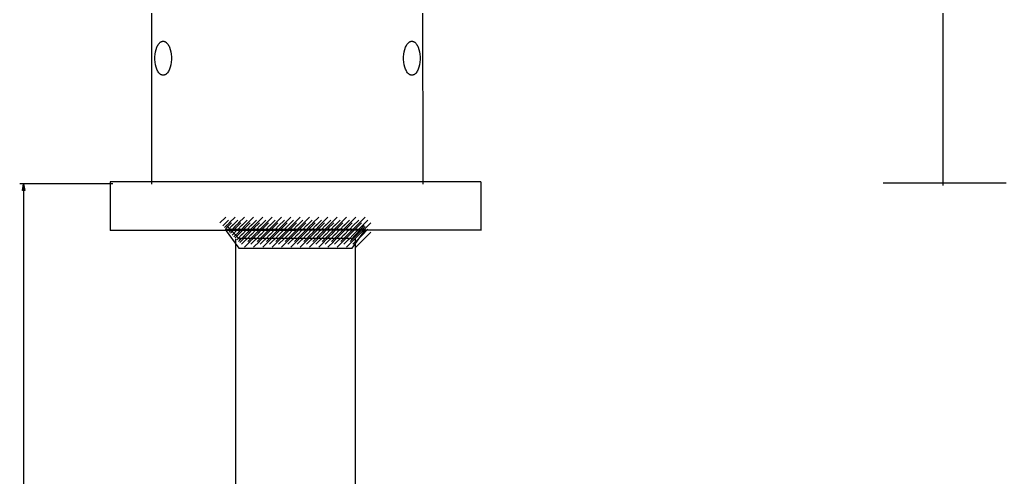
# Model space of a CAD drawing. Extents: x 7 to 173, y 7 to 300.
# Drawn here: x 18.3 to 82.6, y 52.9 to 82.7 of the extents above; entities that cross this region are included whole.
import ezdxf

# ---------------------------------------------------------------- set-up
doc = ezdxf.new("R2010")
doc.units = 0
doc.layers.add('LIVELLO_1', color=160, linetype='Continuous')

# ---------------------------------------------------------------- blocks, each defined once
blk = doc.blocks.new('AI9-BLK319')
at = {"layer": 'LIVELLO_1', "color": 7}
for p, q in [((3.565932, -0.320911), (3.937658, 0.050815)), ((3.751795, -0.509013), (4.123521, -0.13522)), ((3.937658, -0.694704), (4.311623, -0.320911))]:
    blk.add_line(p, q, dxfattribs=at)
blk = doc.blocks.new('AI9-BLK318')
at = {"layer": 'LIVELLO_1', "color": 7}
blk.add_blockref('AI9-BLK319', (0, 0), dxfattribs=at)
blk = doc.blocks.new('AI9-BLK317')
at = {"layer": 'LIVELLO_1', "color": 7}
for p, q in [((3.795548, -0.171738), (4.167274, 0.202055)), ((3.981411, -0.357773), (4.353137, 0.016364)), ((4.167274, -0.543464), (4.541239, -0.171738))]:
    blk.add_line(p, q, dxfattribs=at)
blk = doc.blocks.new('AI9-BLK316')
at = {"layer": 'LIVELLO_1', "color": 7}
blk.add_blockref('AI9-BLK317', (0, 0), dxfattribs=at)
blk = doc.blocks.new('AI9-BLK315')
at = {"layer": 'LIVELLO_1', "color": 7}
for p, q in [((3.946357, 0.016192), (4.318083, 0.389985)), ((4.13222, -0.169499), (4.504979, 0.204294)), ((4.318083, -0.355534), (4.693081, 0.016192))]:
    blk.add_line(p, q, dxfattribs=at)
blk = doc.blocks.new('AI9-BLK314')
at = {"layer": 'LIVELLO_1', "color": 7}
blk.add_blockref('AI9-BLK315', (0, 0), dxfattribs=at)
blk = doc.blocks.new('AI9-BLK311')
at = {"layer": 'LIVELLO_1', "color": 7}
for p, q in [((2.959768, -0.320911), (3.331493, 0.050815)), ((3.145631, -0.509013), (3.519596, -0.13522)), ((3.331493, -0.694704), (3.705459, -0.320911))]:
    blk.add_line(p, q, dxfattribs=at)
blk = doc.blocks.new('AI9-BLK310')
at = {"layer": 'LIVELLO_1', "color": 7}
blk.add_blockref('AI9-BLK311', (0, 0), dxfattribs=at)
blk = doc.blocks.new('AI9-BLK309')
at = {"layer": 'LIVELLO_1', "color": 7}
for p, q in [((3.263453, -0.171738), (3.635179, 0.202055)), ((3.449316, -0.357773), (3.823109, 0.016364)), ((3.635179, -0.543464), (4.008971, -0.171738))]:
    blk.add_line(p, q, dxfattribs=at)
blk = doc.blocks.new('AI9-BLK308')
at = {"layer": 'LIVELLO_1', "color": 7}
blk.add_blockref('AI9-BLK309', (0, 0), dxfattribs=at)
blk = doc.blocks.new('AI9-BLK307')
at = {"layer": 'LIVELLO_1', "color": 7}
for p, q in [((3.565932, 0.016192), (3.937658, 0.389985)), ((3.751795, -0.169499), (4.123521, 0.204294)), ((3.937658, -0.355534), (4.311623, 0.016192))]:
    blk.add_line(p, q, dxfattribs=at)
blk = doc.blocks.new('AI9-BLK306')
at = {"layer": 'LIVELLO_1', "color": 7}
blk.add_blockref('AI9-BLK307', (0, 0), dxfattribs=at)
blk = doc.blocks.new('AI9-BLK305')
at = {"layer": 'LIVELLO_1', "color": 7}
for p, q in [((3.795548, 0.188102), (4.167274, 0.561895)), ((3.981411, 0.002067), (4.353137, 0.37586)), ((4.167274, -0.183624), (4.541239, 0.188102))]:
    blk.add_line(p, q, dxfattribs=at)
blk = doc.blocks.new('AI9-BLK304')
at = {"layer": 'LIVELLO_1', "color": 7}
blk.add_blockref('AI9-BLK305', (0, 0), dxfattribs=at)
blk = doc.blocks.new('AI9-BLK303')
at = {"layer": 'LIVELLO_1', "color": 7}
for p, q in [((3.946357, 0.339342), (4.318083, 0.713135)), ((4.13222, 0.153307), (4.504979, 0.525033)), ((4.318083, -0.032384), (4.693081, 0.339342))]:
    blk.add_line(p, q, dxfattribs=at)
blk = doc.blocks.new('AI9-BLK302')
at = {"layer": 'LIVELLO_1', "color": 7}
blk.add_blockref('AI9-BLK303', (0, 0), dxfattribs=at)
blk = doc.blocks.new('AI9-BLK301')
at = {"layer": 'LIVELLO_1', "color": 7}
for p, q in [((2.353603, -0.320911), (2.727396, 0.050815)), ((2.539466, -0.509013), (2.913259, -0.13522)), ((2.727396, -0.694704), (3.099122, -0.320911))]:
    blk.add_line(p, q, dxfattribs=at)
blk = doc.blocks.new('AI9-BLK300')
at = {"layer": 'LIVELLO_1', "color": 7}
blk.add_blockref('AI9-BLK301', (0, 0), dxfattribs=at)
blk = doc.blocks.new('AI9-BLK299')
at = {"layer": 'LIVELLO_1', "color": 7}
for p, q in [((2.657288, -0.171738), (3.031081, 0.202055)), ((2.843151, -0.357773), (3.216944, 0.016364)), ((3.031081, -0.543464), (3.402807, -0.171738))]:
    blk.add_line(p, q, dxfattribs=at)
blk = doc.blocks.new('AI9-BLK298')
at = {"layer": 'LIVELLO_1', "color": 7}
blk.add_blockref('AI9-BLK299', (0, 0), dxfattribs=at)
blk = doc.blocks.new('AI9-BLK297')
at = {"layer": 'LIVELLO_1', "color": 7}
for p, q in [((2.959768, 0.016192), (3.331493, 0.389985)), ((3.145631, -0.169499), (3.519596, 0.204294)), ((3.331493, -0.355534), (3.705459, 0.016192))]:
    blk.add_line(p, q, dxfattribs=at)
blk = doc.blocks.new('AI9-BLK296')
at = {"layer": 'LIVELLO_1', "color": 7}
blk.add_blockref('AI9-BLK297', (0, 0), dxfattribs=at)
blk = doc.blocks.new('AI9-BLK295')
at = {"layer": 'LIVELLO_1', "color": 7}
for p, q in [((3.263453, 0.188102), (3.635179, 0.561895)), ((3.449316, 0.002067), (3.823109, 0.37586)), ((3.635179, -0.183624), (4.008971, 0.188102))]:
    blk.add_line(p, q, dxfattribs=at)
blk = doc.blocks.new('AI9-BLK294')
at = {"layer": 'LIVELLO_1', "color": 7}
blk.add_blockref('AI9-BLK295', (0, 0), dxfattribs=at)
blk = doc.blocks.new('AI9-BLK293')
at = {"layer": 'LIVELLO_1', "color": 7}
for p, q in [((3.565932, 0.339342), (3.937658, 0.713135)), ((3.751795, 0.153307), (4.123521, 0.525033)), ((3.937658, -0.032384), (4.311623, 0.339342))]:
    blk.add_line(p, q, dxfattribs=at)
blk = doc.blocks.new('AI9-BLK292')
at = {"layer": 'LIVELLO_1', "color": 7}
blk.add_blockref('AI9-BLK293', (0, 0), dxfattribs=at)
blk = doc.blocks.new('AI9-BLK291')
at = {"layer": 'LIVELLO_1', "color": 7}
for p, q in [((1.747439, -0.320911), (2.121231, 0.050815)), ((1.935369, -0.509013), (2.307094, -0.13522)), ((2.121231, -0.694704), (2.492957, -0.320911))]:
    blk.add_line(p, q, dxfattribs=at)
blk = doc.blocks.new('AI9-BLK290')
at = {"layer": 'LIVELLO_1', "color": 7}
blk.add_blockref('AI9-BLK291', (0, 0), dxfattribs=at)
blk = doc.blocks.new('AI9-BLK289')
at = {"layer": 'LIVELLO_1', "color": 7}
for p, q in [((2.049918, -0.171738), (2.424917, 0.202055)), ((2.235781, -0.357773), (2.610779, 0.016364)), ((2.424917, -0.543464), (2.796642, -0.171738))]:
    blk.add_line(p, q, dxfattribs=at)
blk = doc.blocks.new('AI9-BLK288')
at = {"layer": 'LIVELLO_1', "color": 7}
blk.add_blockref('AI9-BLK289', (0, 0), dxfattribs=at)
blk = doc.blocks.new('AI9-BLK287')
at = {"layer": 'LIVELLO_1', "color": 7}
for p, q in [((2.353603, 0.016192), (2.727396, 0.389985)), ((2.539466, -0.169499), (2.913259, 0.204294)), ((2.727396, -0.355534), (3.099122, 0.016192))]:
    blk.add_line(p, q, dxfattribs=at)
blk = doc.blocks.new('AI9-BLK286')
at = {"layer": 'LIVELLO_1', "color": 7}
blk.add_blockref('AI9-BLK287', (0, 0), dxfattribs=at)
blk = doc.blocks.new('AI9-BLK285')
at = {"layer": 'LIVELLO_1', "color": 7}
for p, q in [((2.657288, 0.188102), (3.031081, 0.561895)), ((2.843151, 0.002067), (3.216944, 0.37586)), ((3.031081, -0.183624), (3.402807, 0.188102))]:
    blk.add_line(p, q, dxfattribs=at)
blk = doc.blocks.new('AI9-BLK284')
at = {"layer": 'LIVELLO_1', "color": 7}
blk.add_blockref('AI9-BLK285', (0, 0), dxfattribs=at)
blk = doc.blocks.new('AI9-BLK283')
at = {"layer": 'LIVELLO_1', "color": 7}
for p, q in [((2.959768, 0.339342), (3.331493, 0.713135)), ((3.145631, 0.153307), (3.519596, 0.525033)), ((3.331493, -0.032384), (3.705459, 0.339342))]:
    blk.add_line(p, q, dxfattribs=at)
blk = doc.blocks.new('AI9-BLK282')
at = {"layer": 'LIVELLO_1', "color": 7}
blk.add_blockref('AI9-BLK283', (0, 0), dxfattribs=at)
blk = doc.blocks.new('AI9-BLK281')
at = {"layer": 'LIVELLO_1', "color": 7}
for p, q in [((1.143341, -0.320911), (1.515067, 0.050815)), ((1.329204, -0.509013), (1.70093, -0.13522)), ((1.515067, -0.694704), (1.886793, -0.320911))]:
    blk.add_line(p, q, dxfattribs=at)
blk = doc.blocks.new('AI9-BLK280')
at = {"layer": 'LIVELLO_1', "color": 7}
blk.add_blockref('AI9-BLK281', (0, 0), dxfattribs=at)
blk = doc.blocks.new('AI9-BLK279')
at = {"layer": 'LIVELLO_1', "color": 7}
for p, q in [((1.443753, -0.171738), (1.817546, 0.202055)), ((1.631683, -0.357773), (2.003409, 0.016364)), ((1.817546, -0.543464), (2.189272, -0.171738))]:
    blk.add_line(p, q, dxfattribs=at)
blk = doc.blocks.new('AI9-BLK278')
at = {"layer": 'LIVELLO_1', "color": 7}
blk.add_blockref('AI9-BLK279', (0, 0), dxfattribs=at)
blk = doc.blocks.new('AI9-BLK277')
at = {"layer": 'LIVELLO_1', "color": 7}
for p, q in [((1.747439, 0.016192), (2.121231, 0.389985)), ((1.935369, -0.169499), (2.307094, 0.204294)), ((2.121231, -0.355534), (2.492957, 0.016192))]:
    blk.add_line(p, q, dxfattribs=at)
blk = doc.blocks.new('AI9-BLK276')
at = {"layer": 'LIVELLO_1', "color": 7}
blk.add_blockref('AI9-BLK277', (0, 0), dxfattribs=at)
blk = doc.blocks.new('AI9-BLK275')
at = {"layer": 'LIVELLO_1', "color": 7}
for p, q in [((2.049918, 0.188102), (2.424917, 0.561895)), ((2.235781, 0.002067), (2.610779, 0.37586)), ((2.424917, -0.183624), (2.796642, 0.188102))]:
    blk.add_line(p, q, dxfattribs=at)
blk = doc.blocks.new('AI9-BLK274')
at = {"layer": 'LIVELLO_1', "color": 7}
blk.add_blockref('AI9-BLK275', (0, 0), dxfattribs=at)
blk = doc.blocks.new('AI9-BLK273')
at = {"layer": 'LIVELLO_1', "color": 7}
for p, q in [((2.353603, 0.339342), (2.727396, 0.713135)), ((2.539466, 0.153307), (2.913259, 0.525033)), ((2.727396, -0.032384), (3.099122, 0.339342))]:
    blk.add_line(p, q, dxfattribs=at)
blk = doc.blocks.new('AI9-BLK272')
at = {"layer": 'LIVELLO_1', "color": 7}
blk.add_blockref('AI9-BLK273', (0, 0), dxfattribs=at)
blk = doc.blocks.new('AI9-BLK271')
at = {"layer": 'LIVELLO_1', "color": 7}
for p, q in [((0.537004, -0.320911), (0.90873, 0.050815)), ((0.722867, -0.509013), (1.094593, -0.13522)), ((0.90873, -0.694704), (1.282695, -0.320911))]:
    blk.add_line(p, q, dxfattribs=at)
blk = doc.blocks.new('AI9-BLK270')
at = {"layer": 'LIVELLO_1', "color": 7}
blk.add_blockref('AI9-BLK271', (0, 0), dxfattribs=at)
blk = doc.blocks.new('AI9-BLK269')
at = {"layer": 'LIVELLO_1', "color": 7}
for p, q in [((0.839656, -0.171738), (1.211382, 0.202055)), ((1.025519, -0.357773), (1.397245, 0.016364)), ((1.211382, -0.543464), (1.585347, -0.171738))]:
    blk.add_line(p, q, dxfattribs=at)
blk = doc.blocks.new('AI9-BLK268')
at = {"layer": 'LIVELLO_1', "color": 7}
blk.add_blockref('AI9-BLK269', (0, 0), dxfattribs=at)
blk = doc.blocks.new('AI9-BLK267')
at = {"layer": 'LIVELLO_1', "color": 7}
for p, q in [((1.143341, 0.016192), (1.515067, 0.389985)), ((1.329204, -0.169499), (1.70093, 0.204294)), ((1.515067, -0.355534), (1.886793, 0.016192))]:
    blk.add_line(p, q, dxfattribs=at)
blk = doc.blocks.new('AI9-BLK266')
at = {"layer": 'LIVELLO_1', "color": 7}
blk.add_blockref('AI9-BLK267', (0, 0), dxfattribs=at)
blk = doc.blocks.new('AI9-BLK265')
at = {"layer": 'LIVELLO_1', "color": 7}
for p, q in [((1.443753, 0.188102), (1.817546, 0.561895)), ((1.631683, 0.002067), (2.003409, 0.37586)), ((1.817546, -0.183624), (2.189272, 0.188102))]:
    blk.add_line(p, q, dxfattribs=at)
blk = doc.blocks.new('AI9-BLK264')
at = {"layer": 'LIVELLO_1', "color": 7}
blk.add_blockref('AI9-BLK265', (0, 0), dxfattribs=at)
blk = doc.blocks.new('AI9-BLK263')
at = {"layer": 'LIVELLO_1', "color": 7}
for p, q in [((1.747439, 0.339342), (2.121231, 0.713135)), ((1.935369, 0.153307), (2.307094, 0.525033)), ((2.121231, -0.032384), (2.492957, 0.339342))]:
    blk.add_line(p, q, dxfattribs=at)
blk = doc.blocks.new('AI9-BLK262')
at = {"layer": 'LIVELLO_1', "color": 7}
blk.add_blockref('AI9-BLK263', (0, 0), dxfattribs=at)
blk = doc.blocks.new('AI9-BLK261')
at = {"layer": 'LIVELLO_1', "color": 7}
for p, q in [((-0.070194, -0.320911), (0.301532, 0.050815)), ((0.115669, -0.509013), (0.490668, -0.13522)), ((0.301532, -0.694704), (0.676531, -0.320911))]:
    blk.add_line(p, q, dxfattribs=at)
blk = doc.blocks.new('AI9-BLK260')
at = {"layer": 'LIVELLO_1', "color": 7}
blk.add_blockref('AI9-BLK261', (0, 0), dxfattribs=at)
blk = doc.blocks.new('AI9-BLK259')
at = {"layer": 'LIVELLO_1', "color": 7}
for p, q in [((0.233491, -0.171738), (0.605217, 0.202055)), ((0.419354, -0.357773), (0.793147, 0.016364)), ((0.605217, -0.543464), (0.97901, -0.171738))]:
    blk.add_line(p, q, dxfattribs=at)
blk = doc.blocks.new('AI9-BLK258')
at = {"layer": 'LIVELLO_1', "color": 7}
blk.add_blockref('AI9-BLK259', (0, 0), dxfattribs=at)
blk = doc.blocks.new('AI9-BLK257')
at = {"layer": 'LIVELLO_1', "color": 7}
for p, q in [((0.537004, 0.016192), (0.90873, 0.389985)), ((0.722867, -0.169499), (1.094593, 0.204294)), ((0.90873, -0.355534), (1.282695, 0.016192))]:
    blk.add_line(p, q, dxfattribs=at)
blk = doc.blocks.new('AI9-BLK256')
at = {"layer": 'LIVELLO_1', "color": 7}
blk.add_blockref('AI9-BLK257', (0, 0), dxfattribs=at)
blk = doc.blocks.new('AI9-BLK255')
at = {"layer": 'LIVELLO_1', "color": 7}
for p, q in [((0.839656, 0.188102), (1.211382, 0.561895)), ((1.025519, 0.002067), (1.397245, 0.37586)), ((1.211382, -0.183624), (1.585347, 0.188102))]:
    blk.add_line(p, q, dxfattribs=at)
blk = doc.blocks.new('AI9-BLK254')
at = {"layer": 'LIVELLO_1', "color": 7}
blk.add_blockref('AI9-BLK255', (0, 0), dxfattribs=at)
blk = doc.blocks.new('AI9-BLK253')
at = {"layer": 'LIVELLO_1', "color": 7}
for p, q in [((1.143341, 0.339342), (1.515067, 0.713135)), ((1.329204, 0.153307), (1.70093, 0.525033)), ((1.515067, -0.032384), (1.886793, 0.339342))]:
    blk.add_line(p, q, dxfattribs=at)
blk = doc.blocks.new('AI9-BLK252')
at = {"layer": 'LIVELLO_1', "color": 7}
blk.add_blockref('AI9-BLK253', (0, 0), dxfattribs=at)
blk = doc.blocks.new('AI9-BLK251')
at = {"layer": 'LIVELLO_1', "color": 7}
for p, q in [((-0.676358, -0.320911), (-0.302566, 0.050815)), ((-0.490495, -0.509013), (-0.116703, -0.13522)), ((-0.302566, -0.694704), (0.06916, -0.320911))]:
    blk.add_line(p, q, dxfattribs=at)
blk = doc.blocks.new('AI9-BLK250')
at = {"layer": 'LIVELLO_1', "color": 7}
blk.add_blockref('AI9-BLK251', (0, 0), dxfattribs=at)
blk = doc.blocks.new('AI9-BLK249')
at = {"layer": 'LIVELLO_1', "color": 7}
for p, q in [((-0.372845, -0.171738), (-0.00112, 0.202055)), ((-0.186983, -0.357773), (0.186983, 0.016364)), ((-0.00112, -0.543464), (0.372845, -0.171738))]:
    blk.add_line(p, q, dxfattribs=at)
blk = doc.blocks.new('AI9-BLK248')
at = {"layer": 'LIVELLO_1', "color": 7}
blk.add_blockref('AI9-BLK249', (0, 0), dxfattribs=at)
blk = doc.blocks.new('AI9-BLK247')
at = {"layer": 'LIVELLO_1', "color": 7}
for p, q in [((-0.070194, 0.016192), (0.301532, 0.389985)), ((0.115669, -0.169499), (0.490668, 0.204294)), ((0.301532, -0.355534), (0.676531, 0.016192))]:
    blk.add_line(p, q, dxfattribs=at)
blk = doc.blocks.new('AI9-BLK246')
at = {"layer": 'LIVELLO_1', "color": 7}
blk.add_blockref('AI9-BLK247', (0, 0), dxfattribs=at)
blk = doc.blocks.new('AI9-BLK245')
at = {"layer": 'LIVELLO_1', "color": 7}
for p, q in [((0.233491, 0.188102), (0.605217, 0.561895)), ((0.419354, 0.002067), (0.793147, 0.37586)), ((0.605217, -0.183624), (0.97901, 0.188102))]:
    blk.add_line(p, q, dxfattribs=at)
blk = doc.blocks.new('AI9-BLK244')
at = {"layer": 'LIVELLO_1', "color": 7}
blk.add_blockref('AI9-BLK245', (0, 0), dxfattribs=at)
blk = doc.blocks.new('AI9-BLK243')
at = {"layer": 'LIVELLO_1', "color": 7}
for p, q in [((0.537004, 0.339342), (0.90873, 0.713135)), ((0.722867, 0.153307), (1.094593, 0.525033)), ((0.90873, -0.032384), (1.282695, 0.339342))]:
    blk.add_line(p, q, dxfattribs=at)
blk = doc.blocks.new('AI9-BLK242')
at = {"layer": 'LIVELLO_1', "color": 7}
blk.add_blockref('AI9-BLK243', (0, 0), dxfattribs=at)
blk = doc.blocks.new('AI9-BLK241')
at = {"layer": 'LIVELLO_1', "color": 7}
for p, q in [((-1.282695, -0.320911), (-0.90873, 0.050815)), ((-1.094593, -0.509013), (-0.722867, -0.13522)), ((-0.90873, -0.694704), (-0.537004, -0.320911))]:
    blk.add_line(p, q, dxfattribs=at)
blk = doc.blocks.new('AI9-BLK240')
at = {"layer": 'LIVELLO_1', "color": 7}
blk.add_blockref('AI9-BLK241', (0, 0), dxfattribs=at)
blk = doc.blocks.new('AI9-BLK239')
at = {"layer": 'LIVELLO_1', "color": 7}
for p, q in [((-0.97901, -0.171738), (-0.605045, 0.202055)), ((-0.793147, -0.357773), (-0.419182, 0.016364)), ((-0.605045, -0.543464), (-0.233319, -0.171738))]:
    blk.add_line(p, q, dxfattribs=at)
blk = doc.blocks.new('AI9-BLK238')
at = {"layer": 'LIVELLO_1', "color": 7}
blk.add_blockref('AI9-BLK239', (0, 0), dxfattribs=at)
blk = doc.blocks.new('AI9-BLK237')
at = {"layer": 'LIVELLO_1', "color": 7}
for p, q in [((-0.676358, 0.016192), (-0.302566, 0.389985)), ((-0.490495, -0.169499), (-0.116703, 0.204294)), ((-0.302566, -0.355534), (0.06916, 0.016192))]:
    blk.add_line(p, q, dxfattribs=at)
blk = doc.blocks.new('AI9-BLK236')
at = {"layer": 'LIVELLO_1', "color": 7}
blk.add_blockref('AI9-BLK237', (0, 0), dxfattribs=at)
blk = doc.blocks.new('AI9-BLK235')
at = {"layer": 'LIVELLO_1', "color": 7}
for p, q in [((-0.372845, 0.188102), (-0.00112, 0.561895)), ((-0.186983, 0.002067), (0.186983, 0.37586)), ((-0.00112, -0.183624), (0.372845, 0.188102))]:
    blk.add_line(p, q, dxfattribs=at)
blk = doc.blocks.new('AI9-BLK234')
at = {"layer": 'LIVELLO_1', "color": 7}
blk.add_blockref('AI9-BLK235', (0, 0), dxfattribs=at)
blk = doc.blocks.new('AI9-BLK233')
at = {"layer": 'LIVELLO_1', "color": 7}
for p, q in [((-0.070194, 0.339342), (0.301532, 0.713135)), ((0.115669, 0.153307), (0.490668, 0.525033)), ((0.301532, -0.032384), (0.676531, 0.339342))]:
    blk.add_line(p, q, dxfattribs=at)
blk = doc.blocks.new('AI9-BLK232')
at = {"layer": 'LIVELLO_1', "color": 7}
blk.add_blockref('AI9-BLK233', (0, 0), dxfattribs=at)
blk = doc.blocks.new('AI9-BLK231')
at = {"layer": 'LIVELLO_1', "color": 7}
for p, q in [((-1.88886, -0.320911), (-1.514895, 0.050815)), ((-1.700758, -0.509013), (-1.329032, -0.13522)), ((-1.514895, -0.694704), (-1.143169, -0.320911))]:
    blk.add_line(p, q, dxfattribs=at)
blk = doc.blocks.new('AI9-BLK230')
at = {"layer": 'LIVELLO_1', "color": 7}
blk.add_blockref('AI9-BLK231', (0, 0), dxfattribs=at)
blk = doc.blocks.new('AI9-BLK229')
at = {"layer": 'LIVELLO_1', "color": 7}
for p, q in [((-1.585175, -0.171738), (-1.211382, 0.202055)), ((-1.397245, -0.357773), (-1.025519, 0.016364)), ((-1.211382, -0.543464), (-0.839656, -0.171738))]:
    blk.add_line(p, q, dxfattribs=at)
blk = doc.blocks.new('AI9-BLK228')
at = {"layer": 'LIVELLO_1', "color": 7}
blk.add_blockref('AI9-BLK229', (0, 0), dxfattribs=at)
blk = doc.blocks.new('AI9-BLK227')
at = {"layer": 'LIVELLO_1', "color": 7}
for p, q in [((-1.282695, 0.016192), (-0.90873, 0.389985)), ((-1.094593, -0.169499), (-0.722867, 0.204294)), ((-0.90873, -0.355534), (-0.537004, 0.016192))]:
    blk.add_line(p, q, dxfattribs=at)
blk = doc.blocks.new('AI9-BLK226')
at = {"layer": 'LIVELLO_1', "color": 7}
blk.add_blockref('AI9-BLK227', (0, 0), dxfattribs=at)
blk = doc.blocks.new('AI9-BLK225')
at = {"layer": 'LIVELLO_1', "color": 7}
for p, q in [((-0.97901, 0.188102), (-0.605045, 0.561895)), ((-0.793147, 0.002067), (-0.419182, 0.37586)), ((-0.605045, -0.183624), (-0.233319, 0.188102))]:
    blk.add_line(p, q, dxfattribs=at)
blk = doc.blocks.new('AI9-BLK224')
at = {"layer": 'LIVELLO_1', "color": 7}
blk.add_blockref('AI9-BLK225', (0, 0), dxfattribs=at)
blk = doc.blocks.new('AI9-BLK223')
at = {"layer": 'LIVELLO_1', "color": 7}
for p, q in [((-0.676358, 0.339342), (-0.302566, 0.713135)), ((-0.490495, 0.153307), (-0.116703, 0.525033)), ((-0.302566, -0.032384), (0.06916, 0.339342))]:
    blk.add_line(p, q, dxfattribs=at)
blk = doc.blocks.new('AI9-BLK222')
at = {"layer": 'LIVELLO_1', "color": 7}
blk.add_blockref('AI9-BLK223', (0, 0), dxfattribs=at)
blk = doc.blocks.new('AI9-BLK221')
at = {"layer": 'LIVELLO_1', "color": 7}
for p, q in [((-2.492957, -0.320911), (-2.121231, 0.050815)), ((-2.307094, -0.509013), (-1.935369, -0.13522)), ((-2.121231, -0.694704), (-1.747266, -0.320911))]:
    blk.add_line(p, q, dxfattribs=at)
blk = doc.blocks.new('AI9-BLK220')
at = {"layer": 'LIVELLO_1', "color": 7}
blk.add_blockref('AI9-BLK221', (0, 0), dxfattribs=at)
blk = doc.blocks.new('AI9-BLK219')
at = {"layer": 'LIVELLO_1', "color": 7}
for p, q in [((-2.190306, -0.171738), (-1.81858, 0.202055)), ((-2.004443, -0.357773), (-1.631683, 0.016364)), ((-1.81858, -0.543464), (-1.443581, -0.171738))]:
    blk.add_line(p, q, dxfattribs=at)
blk = doc.blocks.new('AI9-BLK218')
at = {"layer": 'LIVELLO_1', "color": 7}
blk.add_blockref('AI9-BLK219', (0, 0), dxfattribs=at)
blk = doc.blocks.new('AI9-BLK217')
at = {"layer": 'LIVELLO_1', "color": 7}
for p, q in [((-1.88886, 0.016192), (-1.514895, 0.389985)), ((-1.700758, -0.169499), (-1.329032, 0.204294)), ((-1.514895, -0.355534), (-1.143169, 0.016192))]:
    blk.add_line(p, q, dxfattribs=at)
blk = doc.blocks.new('AI9-BLK216')
at = {"layer": 'LIVELLO_1', "color": 7}
blk.add_blockref('AI9-BLK217', (0, 0), dxfattribs=at)
blk = doc.blocks.new('AI9-BLK215')
at = {"layer": 'LIVELLO_1', "color": 7}
for p, q in [((-1.585175, 0.188102), (-1.211382, 0.561895)), ((-1.397245, 0.002067), (-1.025519, 0.37586)), ((-1.211382, -0.183624), (-0.839656, 0.188102))]:
    blk.add_line(p, q, dxfattribs=at)
blk = doc.blocks.new('AI9-BLK214')
at = {"layer": 'LIVELLO_1', "color": 7}
blk.add_blockref('AI9-BLK215', (0, 0), dxfattribs=at)
blk = doc.blocks.new('AI9-BLK213')
at = {"layer": 'LIVELLO_1', "color": 7}
for p, q in [((-1.282695, 0.339342), (-0.90873, 0.713135)), ((-1.094593, 0.153307), (-0.722867, 0.525033)), ((-0.90873, -0.032384), (-0.537004, 0.339342))]:
    blk.add_line(p, q, dxfattribs=at)
blk = doc.blocks.new('AI9-BLK212')
at = {"layer": 'LIVELLO_1', "color": 7}
blk.add_blockref('AI9-BLK213', (0, 0), dxfattribs=at)
blk = doc.blocks.new('AI9-BLK211')
at = {"layer": 'LIVELLO_1', "color": 7}
for p, q in [((-3.099122, -0.320911), (-2.727396, 0.050815)), ((-2.913259, -0.509013), (-2.539466, -0.13522)), ((-2.727396, -0.694704), (-2.353603, -0.320911))]:
    blk.add_line(p, q, dxfattribs=at)
blk = doc.blocks.new('AI9-BLK210')
at = {"layer": 'LIVELLO_1', "color": 7}
blk.add_blockref('AI9-BLK211', (0, 0), dxfattribs=at)
blk = doc.blocks.new('AI9-BLK209')
at = {"layer": 'LIVELLO_1', "color": 7}
for p, q in [((-2.796642, -0.171738), (-2.424917, 0.202055)), ((-2.610779, -0.357773), (-2.239054, 0.016364)), ((-2.424917, -0.543464), (-2.050951, -0.171738))]:
    blk.add_line(p, q, dxfattribs=at)
blk = doc.blocks.new('AI9-BLK208')
at = {"layer": 'LIVELLO_1', "color": 7}
blk.add_blockref('AI9-BLK209', (0, 0), dxfattribs=at)
blk = doc.blocks.new('AI9-BLK207')
at = {"layer": 'LIVELLO_1', "color": 7}
for p, q in [((-2.492957, 0.016192), (-2.121231, 0.389985)), ((-2.307094, -0.169499), (-1.935369, 0.204294)), ((-2.121231, -0.355534), (-1.747266, 0.016192))]:
    blk.add_line(p, q, dxfattribs=at)
blk = doc.blocks.new('AI9-BLK206')
at = {"layer": 'LIVELLO_1', "color": 7}
blk.add_blockref('AI9-BLK207', (0, 0), dxfattribs=at)
blk = doc.blocks.new('AI9-BLK205')
at = {"layer": 'LIVELLO_1', "color": 7}
for p, q in [((-2.190306, 0.188102), (-1.81858, 0.561895)), ((-2.004443, 0.002067), (-1.631683, 0.37586)), ((-1.81858, -0.183624), (-1.443581, 0.188102))]:
    blk.add_line(p, q, dxfattribs=at)
blk = doc.blocks.new('AI9-BLK204')
at = {"layer": 'LIVELLO_1', "color": 7}
blk.add_blockref('AI9-BLK205', (0, 0), dxfattribs=at)
blk = doc.blocks.new('AI9-BLK203')
at = {"layer": 'LIVELLO_1', "color": 7}
for p, q in [((-1.88886, 0.339342), (-1.514895, 0.713135)), ((-1.700758, 0.153307), (-1.329032, 0.525033)), ((-1.514895, -0.032384), (-1.143169, 0.339342))]:
    blk.add_line(p, q, dxfattribs=at)
blk = doc.blocks.new('AI9-BLK202')
at = {"layer": 'LIVELLO_1', "color": 7}
blk.add_blockref('AI9-BLK203', (0, 0), dxfattribs=at)
blk = doc.blocks.new('AI9-BLK201')
at = {"layer": 'LIVELLO_1', "color": 7}
for p, q in [((-3.705286, -0.320911), (-3.331493, 0.050815)), ((-3.519423, -0.509013), (-3.145631, -0.13522)), ((-3.331493, -0.694704), (-2.959768, -0.320911))]:
    blk.add_line(p, q, dxfattribs=at)
blk = doc.blocks.new('AI9-BLK200')
at = {"layer": 'LIVELLO_1', "color": 7}
blk.add_blockref('AI9-BLK201', (0, 0), dxfattribs=at)
blk = doc.blocks.new('AI9-BLK199')
at = {"layer": 'LIVELLO_1', "color": 7}
for p, q in [((-3.402807, -0.171738), (-3.031081, 0.202055)), ((-3.216944, -0.357773), (-2.842979, 0.016364)), ((-3.031081, -0.543464), (-2.657116, -0.171738))]:
    blk.add_line(p, q, dxfattribs=at)
blk = doc.blocks.new('AI9-BLK198')
at = {"layer": 'LIVELLO_1', "color": 7}
blk.add_blockref('AI9-BLK199', (0, 0), dxfattribs=at)
blk = doc.blocks.new('AI9-BLK197')
at = {"layer": 'LIVELLO_1', "color": 7}
for p, q in [((-3.099122, 0.016192), (-2.727396, 0.389985)), ((-2.913259, -0.169499), (-2.539466, 0.204294)), ((-2.727396, -0.355534), (-2.353603, 0.016192))]:
    blk.add_line(p, q, dxfattribs=at)
blk = doc.blocks.new('AI9-BLK196')
at = {"layer": 'LIVELLO_1', "color": 7}
blk.add_blockref('AI9-BLK197', (0, 0), dxfattribs=at)
blk = doc.blocks.new('AI9-BLK195')
at = {"layer": 'LIVELLO_1', "color": 7}
for p, q in [((-2.796642, 0.188102), (-2.424917, 0.561895)), ((-2.610779, 0.002067), (-2.239054, 0.37586)), ((-2.424917, -0.183624), (-2.050951, 0.188102))]:
    blk.add_line(p, q, dxfattribs=at)
blk = doc.blocks.new('AI9-BLK194')
at = {"layer": 'LIVELLO_1', "color": 7}
blk.add_blockref('AI9-BLK195', (0, 0), dxfattribs=at)
blk = doc.blocks.new('AI9-BLK193')
at = {"layer": 'LIVELLO_1', "color": 7}
for p, q in [((-2.492957, 0.339342), (-2.121231, 0.713135)), ((-2.307094, 0.153307), (-1.935369, 0.525033)), ((-2.121231, -0.032384), (-1.747266, 0.339342))]:
    blk.add_line(p, q, dxfattribs=at)
blk = doc.blocks.new('AI9-BLK192')
at = {"layer": 'LIVELLO_1', "color": 7}
blk.add_blockref('AI9-BLK193', (0, 0), dxfattribs=at)
blk = doc.blocks.new('AI9-BLK191')
at = {"layer": 'LIVELLO_1', "color": 7}
for p, q in [((-4.008971, -0.171738), (-3.635179, 0.202055)), ((-3.823109, -0.357773), (-3.449316, 0.016364)), ((-3.635179, -0.543464), (-3.263453, -0.171738))]:
    blk.add_line(p, q, dxfattribs=at)
blk = doc.blocks.new('AI9-BLK190')
at = {"layer": 'LIVELLO_1', "color": 7}
blk.add_blockref('AI9-BLK191', (0, 0), dxfattribs=at)
blk = doc.blocks.new('AI9-BLK189')
at = {"layer": 'LIVELLO_1', "color": 7}
for p, q in [((-3.705286, 0.016192), (-3.331493, 0.389985)), ((-3.519423, -0.169499), (-3.145631, 0.204294)), ((-3.331493, -0.355534), (-2.959768, 0.016192))]:
    blk.add_line(p, q, dxfattribs=at)
blk = doc.blocks.new('AI9-BLK188')
at = {"layer": 'LIVELLO_1', "color": 7}
blk.add_blockref('AI9-BLK189', (0, 0), dxfattribs=at)
blk = doc.blocks.new('AI9-BLK187')
at = {"layer": 'LIVELLO_1', "color": 7}
for p, q in [((-3.402807, 0.188102), (-3.031081, 0.561895)), ((-3.216944, 0.002067), (-2.842979, 0.37586)), ((-3.031081, -0.183624), (-2.657116, 0.188102))]:
    blk.add_line(p, q, dxfattribs=at)
blk = doc.blocks.new('AI9-BLK186')
at = {"layer": 'LIVELLO_1', "color": 7}
blk.add_blockref('AI9-BLK187', (0, 0), dxfattribs=at)
blk = doc.blocks.new('AI9-BLK185')
at = {"layer": 'LIVELLO_1', "color": 7}
for p, q in [((-3.099122, 0.339342), (-2.727396, 0.713135)), ((-2.913259, 0.153307), (-2.539466, 0.525033)), ((-2.727396, -0.032384), (-2.353603, 0.339342))]:
    blk.add_line(p, q, dxfattribs=at)
blk = doc.blocks.new('AI9-BLK184')
at = {"layer": 'LIVELLO_1', "color": 7}
blk.add_blockref('AI9-BLK185', (0, 0), dxfattribs=at)
blk = doc.blocks.new('AI9-BLK183')
at = {"layer": 'LIVELLO_1', "color": 7}
for p, q in [((-4.312657, 0.016192), (-3.937658, 0.389985)), ((-4.126794, -0.169499), (-3.751795, 0.204294)), ((-3.937658, -0.355534), (-3.565932, 0.016192))]:
    blk.add_line(p, q, dxfattribs=at)
blk = doc.blocks.new('AI9-BLK182')
at = {"layer": 'LIVELLO_1', "color": 7}
blk.add_blockref('AI9-BLK183', (0, 0), dxfattribs=at)
blk = doc.blocks.new('AI9-BLK181')
at = {"layer": 'LIVELLO_1', "color": 7}
for p, q in [((-4.008971, 0.188102), (-3.635179, 0.561895)), ((-3.823109, 0.002067), (-3.449316, 0.37586)), ((-3.635179, -0.183624), (-3.263453, 0.188102))]:
    blk.add_line(p, q, dxfattribs=at)
blk = doc.blocks.new('AI9-BLK180')
at = {"layer": 'LIVELLO_1', "color": 7}
blk.add_blockref('AI9-BLK181', (0, 0), dxfattribs=at)
blk = doc.blocks.new('AI9-BLK179')
at = {"layer": 'LIVELLO_1', "color": 7}
for p, q in [((-3.705286, 0.339342), (-3.331493, 0.713135)), ((-3.519423, 0.153307), (-3.145631, 0.525033)), ((-3.331493, -0.032384), (-2.959768, 0.339342))]:
    blk.add_line(p, q, dxfattribs=at)
blk = doc.blocks.new('AI9-BLK178')
at = {"layer": 'LIVELLO_1', "color": 7}
blk.add_blockref('AI9-BLK179', (0, 0), dxfattribs=at)
blk = doc.blocks.new('AI9-BLK177')
at = {"layer": 'LIVELLO_1', "color": 7}
for p, q in [((-4.541153, 0.188102), (-4.16736, 0.561895)), ((-4.353223, 0.002067), (-3.981497, 0.37586)), ((-4.16736, -0.183624), (-3.795634, 0.188102))]:
    blk.add_line(p, q, dxfattribs=at)
blk = doc.blocks.new('AI9-BLK176')
at = {"layer": 'LIVELLO_1', "color": 7}
blk.add_blockref('AI9-BLK177', (0, 0), dxfattribs=at)
blk = doc.blocks.new('AI9-BLK175')
at = {"layer": 'LIVELLO_1', "color": 7}
for p, q in [((-4.312657, 0.339342), (-3.937658, 0.713135)), ((-4.126794, 0.153307), (-3.751795, 0.525033)), ((-3.937658, -0.032384), (-3.565932, 0.339342))]:
    blk.add_line(p, q, dxfattribs=at)
blk = doc.blocks.new('AI9-BLK174')
at = {"layer": 'LIVELLO_1', "color": 7}
blk.add_blockref('AI9-BLK175', (0, 0), dxfattribs=at)
blk = doc.blocks.new('AI9-BLK173')
at = {"layer": 'LIVELLO_1', "color": 7}
for p, q in [((-4.692995, 0.339342), (-4.319202, 0.713135)), ((-4.505065, 0.153307), (-4.133339, 0.525033)), ((-4.319202, -0.032384), (-3.947477, 0.339342))]:
    blk.add_line(p, q, dxfattribs=at)
blk = doc.blocks.new('AI9-BLK172')
at = {"layer": 'LIVELLO_1', "color": 7}
blk.add_blockref('AI9-BLK173', (0, 0), dxfattribs=at)
blk = doc.blocks.new('AI9-BLK1')
at = {"layer": 'LIVELLO_1', "color": 7}
for p, q in [((-9.758, -80.37), (-9.758, 30.723)), ((-61.338, -80.287), (-61.334, -37.094)), ((-43.653, -80.287), (-43.703, -37.094)), ((-63.887, -80.257), (-69.956, -80.257)), ((-69.703, -80.257), (-69.703, -132.267)), ((-64.058, -80.138), (-64.058, -83.3)), ((-39.9, -80.138), (-39.9, -83.3)), ((-13.664, -80.207), (-5.633, -80.207)), ((-51.979, -83.3), (-64.058, -83.3)), ((-55.607, -83.884), (-56.467, -82.984)), ((-39.9, -83.289), (-51.979, -83.289)), ((-48.354, -83.884), (-47.494, -82.984)), ((-55.885, -83.862), (-55.885, -130.354)), ((-48.352, -83.832), (-55.607, -83.832)), ((-48.075, -83.862), (-48.075, -130.354))]:
    blk.add_line(p, q, dxfattribs=at)
for points in [[(-60.603, -70.968), (-60.584, -70.968), (-60.563, -70.972), (-60.542, -70.977), (-60.519, -70.981), (-60.497, -70.99), (-60.477, -70.999), (-60.457, -71.009), (-60.435, -71.022), (-60.418, -71.035), (-60.398, -71.053), (-60.36, -71.089), (-60.322, -71.13), (-60.287, -71.18), (-60.251, -71.234), (-60.223, -71.292), (-60.192, -71.355), (-60.143, -71.496), (-60.105, -71.651), (-60.079, -71.817), (-60.063, -71.988), (-60.063, -72.161), (-60.079, -72.332), (-60.105, -72.496), (-60.143, -72.654), (-60.192, -72.792), (-60.223, -72.857), (-60.251, -72.915), (-60.287, -72.97), (-60.322, -73.019), (-60.36, -73.06), (-60.398, -73.097), (-60.418, -73.114), (-60.435, -73.127), (-60.457, -73.14), (-60.477, -73.149), (-60.497, -73.16), (-60.519, -73.166), (-60.542, -73.175), (-60.563, -73.179), (-60.584, -73.181), (-60.603, -73.181), (-60.626, -73.181), (-60.646, -73.179), (-60.668, -73.175), (-60.69, -73.166), (-60.711, -73.16), (-60.732, -73.149), (-60.751, -73.14), (-60.772, -73.127), (-60.791, -73.114), (-60.814, -73.097), (-60.849, -73.06), (-60.887, -73.019), (-60.922, -72.97), (-60.956, -72.915), (-60.986, -72.857), (-61.017, -72.792), (-61.066, -72.654), (-61.104, -72.496), (-61.131, -72.332), (-61.144, -72.161), (-61.144, -71.988), (-61.131, -71.817), (-61.104, -71.651), (-61.066, -71.496), (-61.017, -71.355), (-60.986, -71.292), (-60.956, -71.234), (-60.922, -71.18), (-60.887, -71.13), (-60.849, -71.089), (-60.814, -71.053), (-60.791, -71.035), (-60.772, -71.022), (-60.751, -71.009), (-60.732, -70.999), (-60.711, -70.99), (-60.69, -70.981), (-60.668, -70.977), (-60.646, -70.972), (-60.626, -70.968), (-60.603, -70.968)], [(-44.386, -73.181), (-44.408, -73.181), (-44.43, -73.179), (-44.451, -73.175), (-44.472, -73.166), (-44.493, -73.16), (-44.512, -73.149), (-44.535, -73.14), (-44.554, -73.127), (-44.574, -73.114), (-44.594, -73.097), (-44.634, -73.06), (-44.672, -73.019), (-44.707, -72.97), (-44.738, -72.915), (-44.771, -72.857), (-44.797, -72.792), (-44.848, -72.654), (-44.888, -72.496), (-44.915, -72.332), (-44.926, -72.161), (-44.926, -71.988), (-44.915, -71.817), (-44.888, -71.651), (-44.848, -71.496), (-44.797, -71.355), (-44.771, -71.292), (-44.738, -71.234), (-44.707, -71.18), (-44.672, -71.13), (-44.634, -71.089), (-44.594, -71.053), (-44.574, -71.035), (-44.554, -71.022), (-44.535, -71.009), (-44.512, -70.999), (-44.493, -70.99), (-44.472, -70.981), (-44.451, -70.977), (-44.43, -70.972), (-44.408, -70.968), (-44.386, -70.968), (-44.366, -70.968), (-44.344, -70.972), (-44.324, -70.977), (-44.303, -70.981), (-44.282, -70.99), (-44.263, -70.999), (-44.24, -71.009), (-44.22, -71.022), (-44.2, -71.035), (-44.18, -71.053), (-44.14, -71.089), (-44.105, -71.13), (-44.07, -71.18), (-44.037, -71.234), (-44.003, -71.292), (-43.974, -71.355), (-43.925, -71.496), (-43.887, -71.651), (-43.86, -71.817), (-43.849, -71.988), (-43.849, -72.161), (-43.86, -72.332), (-43.887, -72.496), (-43.925, -72.654), (-43.974, -72.792), (-44.003, -72.857), (-44.037, -72.915), (-44.07, -72.97), (-44.105, -73.019), (-44.14, -73.06), (-44.18, -73.097), (-44.2, -73.114), (-44.22, -73.127), (-44.24, -73.14), (-44.263, -73.149), (-44.282, -73.16), (-44.303, -73.166), (-44.324, -73.175), (-44.344, -73.179), (-44.366, -73.181), (-44.386, -73.181)], [(-69.703, -80.257), (-69.622, -80.709), (-69.785, -80.709), (-69.703, -80.257)], [(-39.9, -80.138), (-51.979, -80.138), (-64.058, -80.138)]]:
    blk.add_lwpolyline(points, dxfattribs=at)
blk.add_lwpolyline([(-51.979, -83.246), (-56.56, -83.246), (-55.681, -84.459), (-48.279, -84.459), (-47.401, -83.246)], close=True, dxfattribs=at)
for name, p in [('AI9-BLK172', (-52.206, -83.149)), ('AI9-BLK176', (-52.054, -83.3)), ('AI9-BLK174', (-51.98, -83.149)), ('AI9-BLK180', (-51.98, -83.3)), ('AI9-BLK178', (-51.98, -83.149)), ('AI9-BLK186', (-51.98, -83.3)), ('AI9-BLK184', (-51.98, -83.149)), ('AI9-BLK194', (-51.98, -83.3)), ('AI9-BLK192', (-51.98, -83.149)), ('AI9-BLK204', (-51.98, -83.3)), ('AI9-BLK202', (-51.98, -83.149)), ('AI9-BLK214', (-51.98, -83.3)), ('AI9-BLK212', (-51.98, -83.149)), ('AI9-BLK224', (-51.98, -83.3)), ('AI9-BLK222', (-51.98, -83.149)), ('AI9-BLK234', (-51.98, -83.3)), ('AI9-BLK232', (-51.98, -83.149)), ('AI9-BLK244', (-51.98, -83.3)), ('AI9-BLK242', (-51.98, -83.149)), ('AI9-BLK254', (-51.98, -83.3)), ('AI9-BLK252', (-51.98, -83.149)), ('AI9-BLK264', (-51.98, -83.3)), ('AI9-BLK262', (-51.98, -83.149)), ('AI9-BLK274', (-51.98, -83.3)), ('AI9-BLK272', (-51.98, -83.149)), ('AI9-BLK284', (-51.98, -83.3)), ('AI9-BLK282', (-51.98, -83.149)), ('AI9-BLK294', (-51.98, -83.3)), ('AI9-BLK292', (-51.98, -83.149)), ('AI9-BLK304', (-51.906, -83.3)), ('AI9-BLK302', (-51.754, -83.149)), ('AI9-BLK182', (-51.98, -83.433)), ('AI9-BLK190', (-51.98, -83.548)), ('AI9-BLK188', (-51.98, -83.433)), ('AI9-BLK198', (-51.98, -83.548)), ('AI9-BLK196', (-51.98, -83.433)), ('AI9-BLK208', (-51.98, -83.548)), ('AI9-BLK206', (-51.98, -83.433)), ('AI9-BLK218', (-51.98, -83.548)), ('AI9-BLK216', (-51.98, -83.433)), ('AI9-BLK228', (-51.98, -83.548)), ('AI9-BLK226', (-51.98, -83.433)), ('AI9-BLK238', (-51.98, -83.548)), ('AI9-BLK236', (-51.98, -83.433)), ('AI9-BLK248', (-51.98, -83.548)), ('AI9-BLK246', (-51.98, -83.433)), ('AI9-BLK258', (-51.98, -83.548)), ('AI9-BLK256', (-51.98, -83.433)), ('AI9-BLK268', (-51.98, -83.548)), ('AI9-BLK266', (-51.98, -83.433)), ('AI9-BLK278', (-51.98, -83.548)), ('AI9-BLK276', (-51.98, -83.433)), ('AI9-BLK288', (-51.98, -83.548)), ('AI9-BLK286', (-51.98, -83.433)), ('AI9-BLK298', (-51.98, -83.548)), ('AI9-BLK296', (-51.98, -83.433)), ('AI9-BLK308', (-51.98, -83.548)), ('AI9-BLK306', (-51.98, -83.433)), ('AI9-BLK316', (-51.906, -83.548)), ('AI9-BLK314', (-51.754, -83.433)), ('AI9-BLK200', (-51.98, -83.699)), ('AI9-BLK210', (-51.98, -83.699)), ('AI9-BLK220', (-51.98, -83.699)), ('AI9-BLK230', (-51.98, -83.699)), ('AI9-BLK240', (-51.98, -83.699)), ('AI9-BLK250', (-51.98, -83.699)), ('AI9-BLK260', (-51.98, -83.699)), ('AI9-BLK270', (-51.98, -83.699)), ('AI9-BLK280', (-51.98, -83.699)), ('AI9-BLK290', (-51.98, -83.699)), ('AI9-BLK300', (-51.98, -83.699)), ('AI9-BLK310', (-51.98, -83.699)), ('AI9-BLK318', (-51.98, -83.699))]:
    blk.add_blockref(name, p, dxfattribs=at)

msp = doc.modelspace()

# ---------------------------------------------------------------- block references
at = {"layer": 'LIVELLO_1', "color": 7}
msp.add_blockref('AI9-BLK1', (88.251116, 152.289757), dxfattribs=at)

doc.saveas('drawing.dxf')
